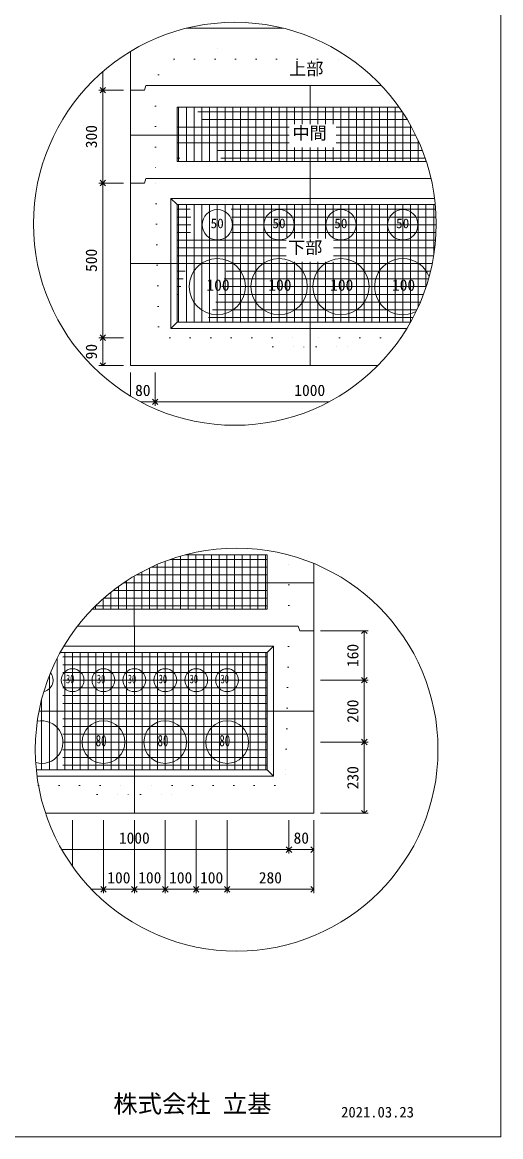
# Model space of a CAD drawing. Units: millimetres, scale not verified. Extents: x -6420 to 6420, y -3026 to 3027.
# Drawn here: x -3826 to -2340, y -2673 to 784 of the extents above; entities that cross this region are included whole.
import ezdxf
from ezdxf.enums import TextEntityAlignment as Align

# ---------------------------------------------------------------- set-up
doc = ezdxf.new("R2010")
doc.units = ezdxf.units.MM
doc.header["$LTSCALE"] = 20
for name, pattern in [('DASHED1', [1.8, 1.2, -0.6]), ('USER2', [50.8, 31.75, -6.35, 6.35, -6.35]), ('USER5', [3.185, 0.01, -3.175])]:
    doc.linetypes.add(name, pattern=pattern)
for name, color, linetype, lineweight in [('0-2_waku', 7, 'Continuous', 18), ('0-3_gaikei', 7, 'Continuous', 18), ('0-4_kakure', 7, 'DASHED1', 5), ('0-5_sunpou', 7, 'Continuous', 5), ('0-7_hole', 7, 'Continuous', 18), ('0-8_uchigawa', 6, 'Continuous', 18), ('0-D_文字１', 7, 'Continuous', 18), ('0-E_コア部分\u3000寸法補助線3', 150, 'USER2', 18), ('0-F_コア部分\u3000寸法補助線2', 150, 'USER2', 18), ('1-0_コア部分\u3000中心補助線', 1, 'Continuous', 18), ('1-1_コア部分\u3000寸法補助線', 7, 'USER2', 5), ('1-2_uchigawa2', 6, 'USER2', 18)]:
    doc.layers.add(name, color=color, linetype=linetype, lineweight=lineweight)
doc.styles.add('ＭＳ ゴシック', font='')
doc.styles.get('ＭＳ ゴシック').set_extended_font_data('MS Gothic')

# ---------------------------------------------------------------- blocks, each defined once
blk = doc.blocks.new('_Open90')
at = {"layer": '0-5_sunpou'}
blk.add_line((0, 0), (-1, 0), dxfattribs=at)
blk.add_lwpolyline([(-0.5, 0.5), (0, 0), (-0.5, -0.5)], dxfattribs=at)

msp = doc.modelspace()

# ---------------------------------------------------------------- linework, layer by layer
at = {"layer": '0-2_waku'}
for p in [(-2340, 3026.61), (-6420, -2673.39), (-6420, -2673.39), (-6420, -2673.39), (-6420, -2673.39)]:
    msp.add_line(p, (-2340, -2673.39), dxfattribs=at)
at = {"layer": '0-3_gaikei'}
for p, q in [((-3316.99, 765.75), (-3244.93, 765.75)), ((-3316.99, 765.75), (-3244.93, 765.75)), ((-3316.99, 765.75), (-3244.93, 765.75)), ((-3014.2, 765.75), (-3316.99, 765.75)), ((-3316.93, 765.75), (-3014.2, 765.75)), ((-3316.93, 765.75), (-3014.2, 765.75)), ((-3489.73, 573.75), (-3489.73, 693.77)), ((-3441.73, 588.15), (-3446.53, 573.75)), ((-2932.11, 588.15), (-3440.91, 588.15)), ((-2710.81, 588.15), (-2932.93, 588.15)), ((-3489.73, 573.75), (-3489.73, -280.65)), ((-3446.53, 573.75), (-3489.73, 573.75)), ((-3446.53, 573.75), (-3489.73, 573.75)), ((-3446.53, 285.75), (-3489.73, 285.75)), ((-3446.53, 285.75), (-3489.73, 285.75)), ((-3441.73, 300.15), (-3446.53, 285.75)), ((-2932.11, 300.15), (-3440.91, 300.15)), ((-2556.52, 300.15), (-2932.93, 300.15)), ((-3489.73, -280.65), (-2721.32, -280.65)), ((-3489.73, -280.65), (-2721.32, -280.65)), ((-3489.73, -280.65), (-2721.32, -280.65)), ((-2920.8, -1372.1), (-2920.8, -894.82)), ((-2968.8, -1088.9), (-2964, -1103.3)), ((-2920.8, -1103.3), (-2964, -1103.3))]:
    msp.add_line(p, q, dxfattribs=at)
for points in [[(-3753.21, -1669.7), (-2920.8, -1669.7), (-2920.8, -1103.3)], [(-3741.02, -1669.7), (-2920.8, -1669.7), (-2920.8, -1103.3)], [(-2968.8, -1088.9), (-3477.6, -1088.9), (-3653.68, -1088.9)]]:
    msp.add_lwpolyline(points, dxfattribs=at)
at = {"layer": '0-4_kakure', "linetype": 'USER5', "lineweight": 18}
for p, q in [((-3220.93, 765.75), (-3220.93, 781.91)), ((-3220.93, 765.75), (-3220.93, 669.75)), ((-3402.51, 621.75), (-3354.51, 669.75)), ((-3354.51, 669.75), (-2804.81, 669.75)), ((-3402.51, 621.75), (-3412.11, 588.15)), ((-3412.11, 588.15), (-3412.11, 300.15)), ((-3402.21, -160.65), (-3412.11, 300.15)), ((-3402.21, -160.65), (-3367.87, -194.25)), ((-3367.87, -194.25), (-2932.11, -194.25)), ((-3047.31, -223.05), (-3076.11, -194.25)), ((-2649.92, -194.25), (-2932.11, -194.25)), ((-2816.91, -223.05), (-2788.11, -194.25)), ((-3047.31, -223.05), (-2951.31, -223.05)), ((-2951.31, -223.05), (-2947.47, -280.65)), ((-2912.91, -223.05), (-2916.75, -280.65)), ((-2912.91, -223.05), (-2816.91, -223.05)), ((-2997.59, -1088.9), (-2997.59, -868.72)), ((-2997.59, -1088.9), (-3007.5, -1549.7)), ((-3007.5, -1549.7), (-3041.83, -1583.3)), ((-3775.24, -1583.3), (-3477.59, -1583.3)), ((-3592.79, -1612.1), (-3621.59, -1583.3)), ((-3041.83, -1583.3), (-3477.59, -1583.3)), ((-3362.39, -1612.1), (-3333.59, -1583.3)), ((-3592.79, -1612.1), (-3496.79, -1612.1)), ((-3496.79, -1612.1), (-3492.95, -1669.7)), ((-3458.39, -1612.1), (-3462.23, -1669.7)), ((-3458.39, -1612.1), (-3362.39, -1612.1))]:
    msp.add_line(p, q, dxfattribs=at)
at = {"layer": '0-5_sunpou', "color": 150, "lineweight": 18}
for p, q in [((-3575.48, 631.24), (-3575.48, 591.03)), ((-3510.85, 573.75), (-3587.96, 573.75)), ((-3531.97, 573.75), (-3587.96, 573.75)), ((-3575.48, 556.47), (-3575.48, 303.03)), ((-3510.85, 285.75), (-3587.96, 285.75)), ((-3510.85, 285.75), (-3587.96, 285.75)), ((-3575.48, 268.47), (-3575.48, -176.97)), ((-3510.85, -194.25), (-3587.96, -194.25)), ((-3531.97, -194.25), (-3587.96, -194.25)), ((-3575.48, -211.53), (-3575.48, -263.37)), ((-3510.85, -280.65), (-3587.96, -280.65)), ((-3489.73, -301.77), (-3489.73, -375.38)), ((-3412.93, -301.77), (-3412.93, -405.85)), ((-3412.93, -301.77), (-3412.93, -405.85)), ((-3458.02, -393.37), (-3430.21, -393.37)), ((-3395.65, -393.37), (-2873.17, -393.37)), ((-2899.68, -1103.3), (-2751.26, -1103.3)), ((-2763.74, -1120.58), (-2763.74, -1239.62)), ((-2899.68, -1256.9), (-2751.26, -1256.9)), ((-2899.68, -1256.9), (-2751.26, -1256.9)), ((-2763.74, -1274.18), (-2763.74, -1431.62)), ((-2899.68, -1448.9), (-2751.26, -1448.9)), ((-2899.68, -1448.9), (-2751.26, -1448.9)), ((-2763.74, -1466.18), (-2763.74, -1652.42)), ((-3669.59, -1690.82), (-3669.59, -1834.55)), ((-3573.59, -1690.82), (-3573.59, -1918.09)), ((-3573.59, -1690.82), (-3573.59, -1918.09)), ((-3477.59, -1690.82), (-3477.59, -1918.09)), ((-3477.59, -1690.82), (-3477.59, -1918.09)), ((-3381.59, -1690.82), (-3381.59, -1918.09)), ((-3381.59, -1690.82), (-3381.59, -1918.09)), ((-3285.59, -1690.82), (-3285.59, -1918.09)), ((-3285.59, -1690.82), (-3285.59, -1918.09)), ((-3189.59, -1690.82), (-3189.59, -1918.09)), ((-3189.59, -1690.82), (-3189.59, -1918.09)), ((-2997.6, -1690.82), (-2997.6, -1794.9)), ((-2997.6, -1690.82), (-2997.6, -1794.9)), ((-2920.8, -1690.82), (-2920.8, -1794.9)), ((-2920.8, -1690.82), (-2920.8, -1918.09)), ((-2899.68, -1669.7), (-2751.26, -1669.7)), ((-3702.89, -1782.42), (-3014.88, -1782.42)), ((-2980.32, -1782.42), (-2938.08, -1782.42)), ((-3610.75, -1905.61), (-3590.87, -1905.61)), ((-3556.31, -1905.61), (-3494.87, -1905.61)), ((-3460.31, -1905.61), (-3398.87, -1905.61)), ((-3364.31, -1905.61), (-3302.87, -1905.61)), ((-3268.31, -1905.61), (-3206.87, -1905.61)), ((-3172.31, -1905.61), (-2938.08, -1905.61))]:
    msp.add_line(p, q, dxfattribs=at)
for centre in [(-3165.59, 159.19), (-3159.98, -1472.43)]:
    msp.add_circle(centre, 625.17, dxfattribs=at)
at = {"layer": '0-7_hole'}
for centre, radius in [((-3220.11, 156.15), 47.04), ((-3028.11, 156.15), 47.04), ((-2836.11, 156.15), 47.04), ((-2644.11, 156.15), 47.04), ((-3220.11, -35.85), 87.36), ((-3028.11, -35.85), 87.36), ((-2836.11, -35.85), 87.36), ((-3669.59, -1256.9), 35.52), ((-3573.59, -1256.9), 35.52), ((-3477.59, -1256.9), 35.52), ((-3381.59, -1256.9), 35.52), ((-3285.59, -1256.9), 35.52), ((-3189.59, -1256.9), 35.52), ((-3573.59, -1448.9), 66.24), ((-3381.59, -1448.9), 66.24), ((-3189.59, -1448.9), 66.24)]:
    msp.add_circle(centre, radius, dxfattribs=at)
for centre, radius, start, end in [((-2644.11, -35.85), 87.36, 20.66629, 298.32089), ((-3765.59, -1256.9), 35.52, 281.59033, 39.2294), ((-3765.59, -1448.9), 66.24, 253.99064, 101.55918)]:
    msp.add_arc(centre, radius, start, end, dxfattribs=at)
at = {"layer": '0-8_uchigawa'}
for p, q in [((-3364.11, 237.75), (-3344.91, 218.55)), ((-3364.11, -165.45), (-3364.11, 237.75)), ((-3344.91, 218.55), (-2932.11, 218.55)), ((-3344.91, -146.25), (-3344.91, 218.55)), ((-2932.11, 218.55), (-2543.25, 218.55)), ((-3364.11, -165.45), (-3344.91, -146.25)), ((-3364.11, -165.45), (-2631.32, -165.45)), ((-3344.91, -146.25), (-2620.12, -146.25)), ((-3064.79, -1535.3), (-3064.79, -1170.5)), ((-3045.59, -1554.5), (-3045.59, -1151.3)), ((-3781.98, -1535.3), (-3064.79, -1535.3)), ((-3779.74, -1554.5), (-3045.59, -1554.5)), ((-3045.59, -1554.5), (-3064.79, -1535.3))]:
    msp.add_line(p, q, dxfattribs=at)
for points in [[(-3364.11, 237.75), (-2932.11, 237.75), (-2545.38, 237.75)], [(-3707.41, -1170.5), (-3477.59, -1170.5), (-3064.79, -1170.5), (-3045.59, -1151.3)], [(-3696.37, -1151.3), (-3477.59, -1151.3), (-3045.59, -1151.3)]]:
    msp.add_lwpolyline(points, dxfattribs=at)
at = {"layer": '0-E_コア部分\u3000寸法補助線3'}
for p, q in [((-3340.11, 352.95), (-3340.11, 520.95)), ((-3292.11, 352.95), (-3292.11, 520.95)), ((-3244.11, 352.95), (-3244.11, 520.95)), ((-3196.11, 352.95), (-3196.11, 520.95)), ((-3148.11, 352.95), (-3148.11, 520.95)), ((-3100.11, 352.95), (-3100.11, 520.95)), ((-3052.11, 352.95), (-3052.11, 520.95)), ((-3004.11, 352.95), (-3004.11, 520.95)), ((-2956.11, 467.92), (-2956.11, 520.95)), ((-2908.11, 467.92), (-2908.11, 520.95)), ((-2860.11, 467.92), (-2860.11, 520.95)), ((-2812.11, 352.95), (-2812.11, 520.95)), ((-2764.11, 352.95), (-2764.11, 520.95)), ((-2716.11, 352.95), (-2716.11, 520.95)), ((-2668.11, 352.95), (-2668.11, 520.95)), ((-2997.44, 458.55), (-3344.91, 458.55)), ((-2616.76, 458.55), (-2850.56, 458.55)), ((-2620.11, 352.95), (-2620.11, 464.63)), ((-2997.44, 410.55), (-3344.91, 410.55)), ((-2956.11, 352.95), (-2956.11, 396.05)), ((-2908.11, 352.95), (-2908.11, 396.05)), ((-2860.11, 352.95), (-2860.11, 396.05)), ((-2593.18, 410.55), (-2850.56, 410.55)), ((-2572.11, 352.95), (-2572.11, 355.71)), ((-3340.11, -146.25), (-3340.11, 218.55)), ((-3292.11, -146.25), (-3292.11, 218.55)), ((-3244.11, -146.25), (-3244.11, 218.55)), ((-3196.11, -146.25), (-3196.11, 218.55)), ((-3148.11, -146.25), (-3148.11, 218.55)), ((-3100.11, -146.25), (-3100.11, 218.55)), ((-3052.11, -146.25), (-3052.11, 218.55)), ((-3004.11, 113.52), (-3004.11, 218.55)), ((-2956.11, 113.52), (-2956.11, 218.55)), ((-2908.11, 113.52), (-2908.11, 218.55)), ((-2860.11, 113.52), (-2860.11, 218.55)), ((-2812.11, -146.25), (-2812.11, 218.55)), ((-2764.11, -146.25), (-2764.11, 218.55)), ((-2716.11, -146.25), (-2716.11, 218.55)), ((-2668.11, -146.25), (-2668.11, 218.55)), ((-2620.11, -146.25), (-2620.11, 218.55)), ((-2572.11, -37.32), (-2572.11, 218.55)), ((-2542.04, 204.15), (-3344.91, 204.15)), ((-2540.43, 156.15), (-3344.91, 156.15)), ((-3006.28, 108.15), (-3344.91, 108.15)), ((-2542.51, 108.15), (-2859.39, 108.15)), ((-3006.28, 60.15), (-3344.91, 60.15)), ((-3004.11, -146.25), (-3004.11, 41.65)), ((-2956.11, -146.25), (-2956.11, 41.65)), ((-2908.11, -146.25), (-2908.11, 41.65)), ((-2860.11, -146.25), (-2860.11, 41.65)), ((-2548.32, 60.15), (-2859.39, 60.15)), ((-2557.96, 12.15), (-3344.91, 12.15)), ((-2571.63, -35.85), (-3344.91, -35.85)), ((-2589.6, -83.85), (-3344.91, -83.85)), ((-2612.3, -131.85), (-3344.91, -131.85)), ((-3406.41, -1036.1), (-3406.41, -897.88)), ((-3358.41, -1036.1), (-3358.41, -879.59)), ((-3310.41, -1036.1), (-3310.41, -868.1)), ((-3262.41, -1036.1), (-3262.41, -868.1)), ((-3214.41, -1036.1), (-3214.41, -868.1)), ((-3166.41, -1036.1), (-3166.41, -868.1)), ((-3118.41, -1036.1), (-3118.41, -868.1)), ((-3070.41, -1036.1), (-3070.41, -868.1)), ((-3065.61, -930.5), (-3471.67, -930.5)), ((-3454.41, -1036.1), (-3454.41, -920.93)), ((-3502.41, -1036.1), (-3502.41, -949.38)), ((-3550.41, -1036.1), (-3550.41, -984.16)), ((-3065.61, -978.5), (-3543.22, -978.5)), ((-3598.41, -1036.1), (-3598.41, -1026.76)), ((-3693.59, -1535.3), (-3693.59, -1170.5)), ((-3645.59, -1535.3), (-3645.59, -1170.5)), ((-3597.59, -1535.3), (-3597.59, -1170.5)), ((-3549.59, -1535.3), (-3549.59, -1170.5)), ((-3501.59, -1535.3), (-3501.59, -1170.5)), ((-3453.59, -1535.3), (-3453.59, -1170.5)), ((-3405.59, -1535.3), (-3405.59, -1170.5)), ((-3357.59, -1535.3), (-3357.59, -1170.5)), ((-3309.59, -1535.3), (-3309.59, -1170.5)), ((-3261.59, -1535.3), (-3261.59, -1170.5)), ((-3213.59, -1535.3), (-3213.59, -1170.5)), ((-3165.59, -1535.3), (-3165.59, -1170.5)), ((-3117.59, -1535.3), (-3117.59, -1170.5)), ((-3069.59, -1535.3), (-3069.59, -1170.5)), ((-3064.79, -1184.9), (-3715.11, -1184.9)), ((-3741.59, -1535.3), (-3741.59, -1243.16)), ((-3064.79, -1232.9), (-3737.45, -1232.9)), ((-3064.79, -1280.9), (-3755.09, -1280.9)), ((-3064.79, -1328.9), (-3768.45, -1328.9)), ((-3064.79, -1376.9), (-3777.81, -1376.9)), ((-3064.79, -1424.9), (-3783.34, -1424.9)), ((-3064.79, -1472.9), (-3785.15, -1472.9)), ((-3064.79, -1520.9), (-3783.27, -1520.9))]:
    msp.add_line(p, q, dxfattribs=at)
at = {"layer": '0-F_コア部分\u3000寸法補助線2'}
for p, q in [((-3316.11, 352.95), (-3316.11, 520.95)), ((-3268.11, 352.95), (-3268.11, 520.95)), ((-3220.11, 352.95), (-3220.11, 520.95)), ((-3172.11, 352.95), (-3172.11, 520.95)), ((-3076.11, 352.95), (-3076.11, 520.95)), ((-2980.11, 467.92), (-2980.11, 520.95)), ((-2884.11, 467.92), (-2884.11, 520.95)), ((-2788.11, 352.95), (-2788.11, 520.95)), ((-2692.11, 352.95), (-2692.11, 520.95)), ((-2630.55, 482.55), (-3344.91, 482.55)), ((-2596.11, 352.95), (-2596.11, 417.13)), ((-2583.23, 386.55), (-3344.91, 386.55)), ((-2980.11, 352.95), (-2980.11, 396.05)), ((-2884.11, 352.95), (-2884.11, 396.05)), ((-3268.11, -146.25), (-3268.11, 218.55)), ((-3220.11, -146.25), (-3220.11, 218.55)), ((-3172.11, -146.25), (-3172.11, 218.55)), ((-3076.11, -146.25), (-3076.11, 218.55)), ((-2980.11, 113.52), (-2980.11, 218.55)), ((-2884.11, 113.52), (-2884.11, 218.55)), ((-2788.11, -146.25), (-2788.11, 218.55)), ((-2692.11, -146.25), (-2692.11, 218.55)), ((-2596.11, -98.74), (-2596.11, 218.55)), ((-2540.78, 180.15), (-3344.91, 180.15)), ((-3006.28, 84.15), (-3344.91, 84.15)), ((-2544.95, 84.15), (-2859.39, 84.15)), ((-2980.11, -146.25), (-2980.11, 41.65)), ((-2884.11, -146.25), (-2884.11, 41.65)), ((-2564.28, -11.85), (-3344.91, -11.85)), ((-2600.33, -107.85), (-3344.91, -107.85)), ((-3334.41, -1036.1), (-3334.41, -872.09)), ((-3238.41, -1036.1), (-3238.41, -868.1)), ((-3142.41, -1036.1), (-3142.41, -868.1)), ((-3430.41, -1036.1), (-3430.41, -908.78)), ((-3065.61, -906.5), (-3425.61, -906.5)), ((-3526.41, -1036.1), (-3526.41, -965.91)), ((-3065.61, -1002.5), (-3572.3, -1002.5)), ((-3621.59, -1535.3), (-3621.59, -1170.5)), ((-3525.59, -1535.3), (-3525.59, -1170.5)), ((-3429.59, -1535.3), (-3429.59, -1170.5)), ((-3333.59, -1535.3), (-3333.59, -1170.5)), ((-3237.59, -1535.3), (-3237.59, -1170.5)), ((-3141.59, -1535.3), (-3141.59, -1170.5)), ((-3064.79, -1208.9), (-3726.89, -1208.9)), ((-3717.59, -1535.3), (-3717.59, -1189.75)), ((-3064.79, -1304.9), (-3762.29, -1304.9)), ((-3765.59, -1535.3), (-3765.59, -1317.28)), ((-3064.79, -1400.9), (-3781.05, -1400.9)), ((-3064.79, -1496.9), (-3784.67, -1496.9))]:
    msp.add_line(p, q, dxfattribs=at)
at = {"layer": '1-0_コア部分\u3000中心補助線'}
for p, q in [((-2932.11, 467.92), (-2932.11, 588.15)), ((-2997.44, 434.55), (-3489.73, 434.55)), ((-2604.33, 434.55), (-2850.56, 434.55)), ((-2932.11, 300.15), (-2932.11, 396.05)), ((-2932.11, 113.52), (-2932.11, 300.15)), ((-3488.91, 36.15), (-2552.65, 36.15)), ((-2932.11, -280.65), (-2932.11, 41.65)), ((-2922.43, -954.5), (-3510.1, -954.5)), ((-3478.41, -1088.9), (-3478.41, -934.43)), ((-3477.59, -1669.7), (-3477.59, -1088.9)), ((-3773.62, -1352.9), (-2920.79, -1352.9))]:
    msp.add_line(p, q, dxfattribs=at)
at = {"layer": '1-1_コア部分\u3000寸法補助線'}
for p, q in [((-3316.11, 352.95), (-3316.11, 520.95)), ((-3220.11, 352.95), (-3220.11, 520.95)), ((-3124.11, 352.95), (-3124.11, 520.95)), ((-3028.11, 352.95), (-3028.11, 520.95)), ((-2836.11, 352.95), (-2836.11, 520.95)), ((-2740.11, 352.95), (-2740.11, 520.95)), ((-2645.81, 506.55), (-3344.91, 506.55)), ((-2644.11, 352.95), (-2644.11, 504.01)), ((-2574.43, 362.55), (-3344.91, 362.55)), ((-3316.11, -146.25), (-3316.11, 218.55)), ((-3220.11, -146.25), (-3220.11, 218.55)), ((-3124.11, -146.25), (-3124.11, 218.55)), ((-3028.11, -146.25), (-3028.11, 218.55)), ((-2836.11, -146.25), (-2836.11, 218.55)), ((-2740.11, -146.25), (-2740.11, 218.55)), ((-2644.11, -146.25), (-2644.11, 218.55)), ((-2548.11, 61.44), (-2548.11, 218.55)), ((-2541.01, 132.15), (-3344.91, 132.15)), ((-2580.05, -59.85), (-3344.91, -59.85)), ((-3382.41, -1036.1), (-3382.41, -888.17)), ((-3065.61, -882.5), (-3366.91, -882.5)), ((-3286.41, -1036.1), (-3286.41, -868.1)), ((-3190.41, -1036.1), (-3190.41, -868.1)), ((-3094.41, -1036.1), (-3094.41, -868.1)), ((-3065.61, -1026.5), (-3598.14, -1026.5)), ((-3574.41, -1036.1), (-3574.41, -1004.36)), ((-3669.59, -1535.3), (-3669.59, -1170.5)), ((-3573.59, -1535.3), (-3573.59, -1170.5)), ((-3381.59, -1535.3), (-3381.59, -1170.5)), ((-3285.59, -1535.3), (-3285.59, -1170.5)), ((-3189.59, -1535.3), (-3189.59, -1170.5)), ((-3093.59, -1535.3), (-3093.59, -1170.5)), ((-3064.79, -1256.9), (-3746.83, -1256.9)), ((-3765.59, -1535.3), (-3765.59, -1317.28)), ((-3064.79, -1448.9), (-3784.71, -1448.9))]:
    msp.add_line(p, q, dxfattribs=at)
at = {"layer": '1-2_uchigawa2'}
for p, q in [((-3344.91, 520.95), (-2932.11, 520.95)), ((-3344.91, 520.95), (-3344.91, 352.95)), ((-2655.73, 520.95), (-2932.11, 520.95)), ((-3344.91, 352.95), (-2932.11, 352.95)), ((-2571.21, 352.95), (-2932.11, 352.95)), ((-3065.61, -868.1), (-3320.05, -868.1)), ((-3065.61, -868.1), (-3065.61, -1036.1)), ((-3607.7, -1036.1), (-3478.41, -1036.1)), ((-3065.61, -1036.1), (-3478.41, -1036.1))]:
    msp.add_line(p, q, dxfattribs=at)

# ---------------------------------------------------------------- block references
at = {"layer": '0-5_sunpou', "xscale": 17.28, "yscale": 17.28}
for p, rotation in [((-3575.48, 573.75), 270), ((-3575.48, 573.75), 90), ((-3575.48, 285.75), 270), ((-3575.48, 285.75), 90), ((-3575.48, -194.25), 270), ((-3575.48, -194.25), 90), ((-3575.48, -280.65), 270), ((-3412.93, -393.37), 180), ((-2763.74, -1103.3), 90), ((-2763.74, -1256.9), 270), ((-2763.74, -1256.9), 90), ((-2763.74, -1448.9), 270), ((-2763.74, -1448.9), 90), ((-2763.74, -1669.7), 270), ((-2997.6, -1782.42), 180), ((-3573.59, -1905.61), 180), ((-3477.59, -1905.61), 180), ((-3381.59, -1905.61), 180), ((-3285.59, -1905.61), 180), ((-3189.59, -1905.61), 180)]:
    msp.add_blockref('_Open90', p, dxfattribs=dict(at, rotation=rotation))
for p in [(-3412.93, -393.37), (-2997.6, -1782.42), (-2920.8, -1782.42), (-3573.59, -1905.61), (-3477.59, -1905.61), (-3381.59, -1905.61), (-3285.59, -1905.61), (-3189.59, -1905.61), (-2920.8, -1905.61)]:
    msp.add_blockref('_Open90', p, dxfattribs=at)

# ---------------------------------------------------------------- texts
at = {"layer": '0-5_sunpou', "style": 'ＭＳ ゴシック'}
for s, p in [('300', (-3583.16, 393.75)), ('500', (-3583.16, 9.75)), ('90', (-3583.16, -261.45)), ('160', (-2771.42, -1216.1)), ('200', (-2771.42, -1388.9)), ('230', (-2771.42, -1595.3))]:
    msp.add_text(s, height=35.19, rotation=90, dxfattribs=at).set_placement(p, align=Align.BOTTOM_LEFT)
for s, p in [('80', (-3475.33, -385.69)), ('1000', (-2980.93, -385.69)), ('1000', (-3525.6, -1774.74)), ('80', (-2983.2, -1774.74)), ('100', (-3561.59, -1897.93)), ('100', (-3465.59, -1897.93)), ('100', (-3369.59, -1897.93)), ('100', (-3273.59, -1897.93)), ('280', (-3091.2, -1897.93))]:
    msp.add_text(s, height=35.19, dxfattribs=at).set_placement(p, align=Align.BOTTOM_LEFT)
at = {"layer": '0-D_文字１', "style": 'ＭＳ ゴシック'}
for s, height, p in [('上部', 39.1, (-2997.19, 608.91)), ('中間', 39.1, (-2986.89, 409.61)), ('50', 29.91, (-3240.84, 136.62)), ('50', 29.91, (-3048.84, 136.62)), ('50', 29.91, (-2856.84, 136.62)), ('50', 29.91, (-2664.84, 136.62)), ('下部', 39.1, (-3000.53, 54.61)), ('100', 35.19, (-3253.66, -59.06)), ('100', 35.19, (-3061.66, -59.06)), ('100', 35.19, (-2869.66, -59.06)), ('100', 35.19, (-2677.66, -59.06)), ('株式会社 立基', 55.43, (-3542.97, -2615.42)), ('2021.03.23', 33.26, (-2835.62, -2623.7))]:
    msp.add_text(s, height=height, dxfattribs=at).set_placement(p, align=Align.BOTTOM_LEFT)
at = {"layer": '0-D_文字１', "style": 'ＭＳ ゴシック', "width": 0.7}
for s, height, p in [('30', 26.92, (-3689.76, -1274.69)), ('30', 26.92, (-3593.76, -1274.69)), ('30', 26.92, (-3497.76, -1274.69)), ('30', 26.92, (-3401.76, -1274.69)), ('30', 26.92, (-3305.76, -1274.69)), ('30', 26.92, (-3209.76, -1274.69)), ('80', 35.19, (-3597.66, -1472.59)), ('80', 35.19, (-3405.66, -1472.59)), ('80', 35.19, (-3213.66, -1472.59))]:
    msp.add_text(s, height=height, dxfattribs=at).set_placement(p, align=Align.BOTTOM_LEFT)

doc.saveas('drawing.dxf')
